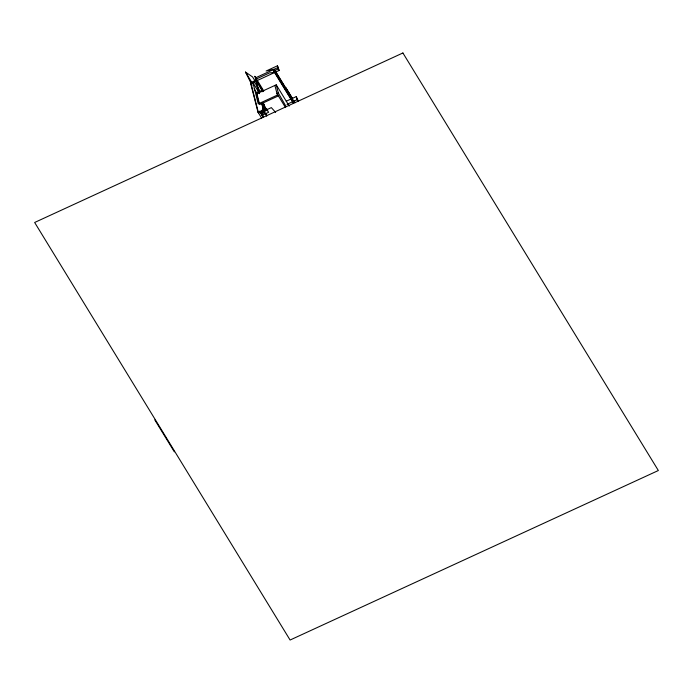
<?xml version="1.0" encoding="UTF-8"?>
<svg xmlns="http://www.w3.org/2000/svg" width="693" height="693" viewBox="0 0 693 693"><rect width="100%" height="100%" fill="white"/><g stroke="black" fill="none" stroke-linecap="round" stroke-linejoin="round"><path stroke-width="1.04" d="M275.242 70.288L276.178 71.812L279.166 70.435L277.443 65.8L266.121 71.015L274.056 69.317L274.844 72.418L256.661 80.795L255.241 77.365L255.864 77.694L256.661 80.795M278.378 67.334L255.864 77.694L254.764 76.247L263.773 90.974M255.726 79.271L269.568 72.895L274.844 72.418M274.653 70.556L278.239 68.91L277.443 65.8M293.33 103.17L274.142 71.812L275.476 71.197L294.672 102.564M262.803 91.727L256.323 81.142L251.005 83.593L250.571 83.125L257.969 112.136L261.642 118.148M262.075 90.532L256.756 92.983L259.615 104.539L277.98 96.093L277.235 93.191M274.904 85.43L277.373 95.097L259.009 103.552L256.549 93.876L276.238 84.815L289.241 106.064M257.519 94.698L256.549 93.876M277.001 93.642L278.326 93.027L276.238 84.815M259.875 103.214L258.281 103.95L252.936 82.701M257.969 112.136L259.866 111.27L260.507 112.101M266.736 116.173L263.661 111.149L271.344 107.614L275.632 112.396M286.218 101.23L291.008 99.03M298.328 101.143L296.283 96.596L291.961 98.588L276.29 72.982M261.356 113.487L263.557 117.16L259.962 111.218L261.841 115.41L264.336 111.356L267.238 110.014L268.624 112.283L261.841 115.41L261.356 113.487L264.683 111.963M287.006 104.331L292.749 101.689M293.615 101.291L297.08 99.705L296.283 96.596M259.433 93.321L256.323 81.142L254.409 80.89L251.854 82.069L251.005 83.593L258.506 113.02L263.825 110.568L261.763 102.451M252.053 85.3L245.504 72.063L252.529 76.914L255.422 81.479M263.288 91.493L255.362 78.604L259.329 93.668M278.239 68.91L279.166 70.435M297.08 99.705L298.085 101.351M292.654 98.865L285.88 87.794L292.533 98.891M294.083 101.083L295.097 102.729M273.328 69.941L293.659 103.17M278.326 93.027L286.148 106.67M277.607 94.629L285.542 107.606M260.213 91.389L254.738 82.441L253.205 83.151L257.891 90.8M258.411 91.649L258.68 92.091M245.504 72.063L252.183 82.987M254.14 88.713L257.484 94.17M262.673 103.127L267.117 110.395M264.215 111.201L263.288 109.693L261.044 110.724L261.963 111.426L262.396 113.461M265.228 112.855L266.363 114.717M260.369 112.162L263.505 117.29M154.808 419.897L174.35 451.845M265.774 110.689L263.227 103.569L265.047 110.689M262.933 110.291L263.661 112.327M273.917 70.894L274.142 71.812M266.727 108.801L267.247 110.828M263.955 104.756L264.995 108.818M261.582 102.98L263.661 111.149M261.365 111.071L262.188 114.302M261.954 103.404L264.241 112.509M264.267 104.201L265.28 110.508M256.323 81.142L258.186 92.706M402.902 52.971L34.65 222.479L290.098 640.029L658.35 470.521L402.902 52.971"/></g></svg>
